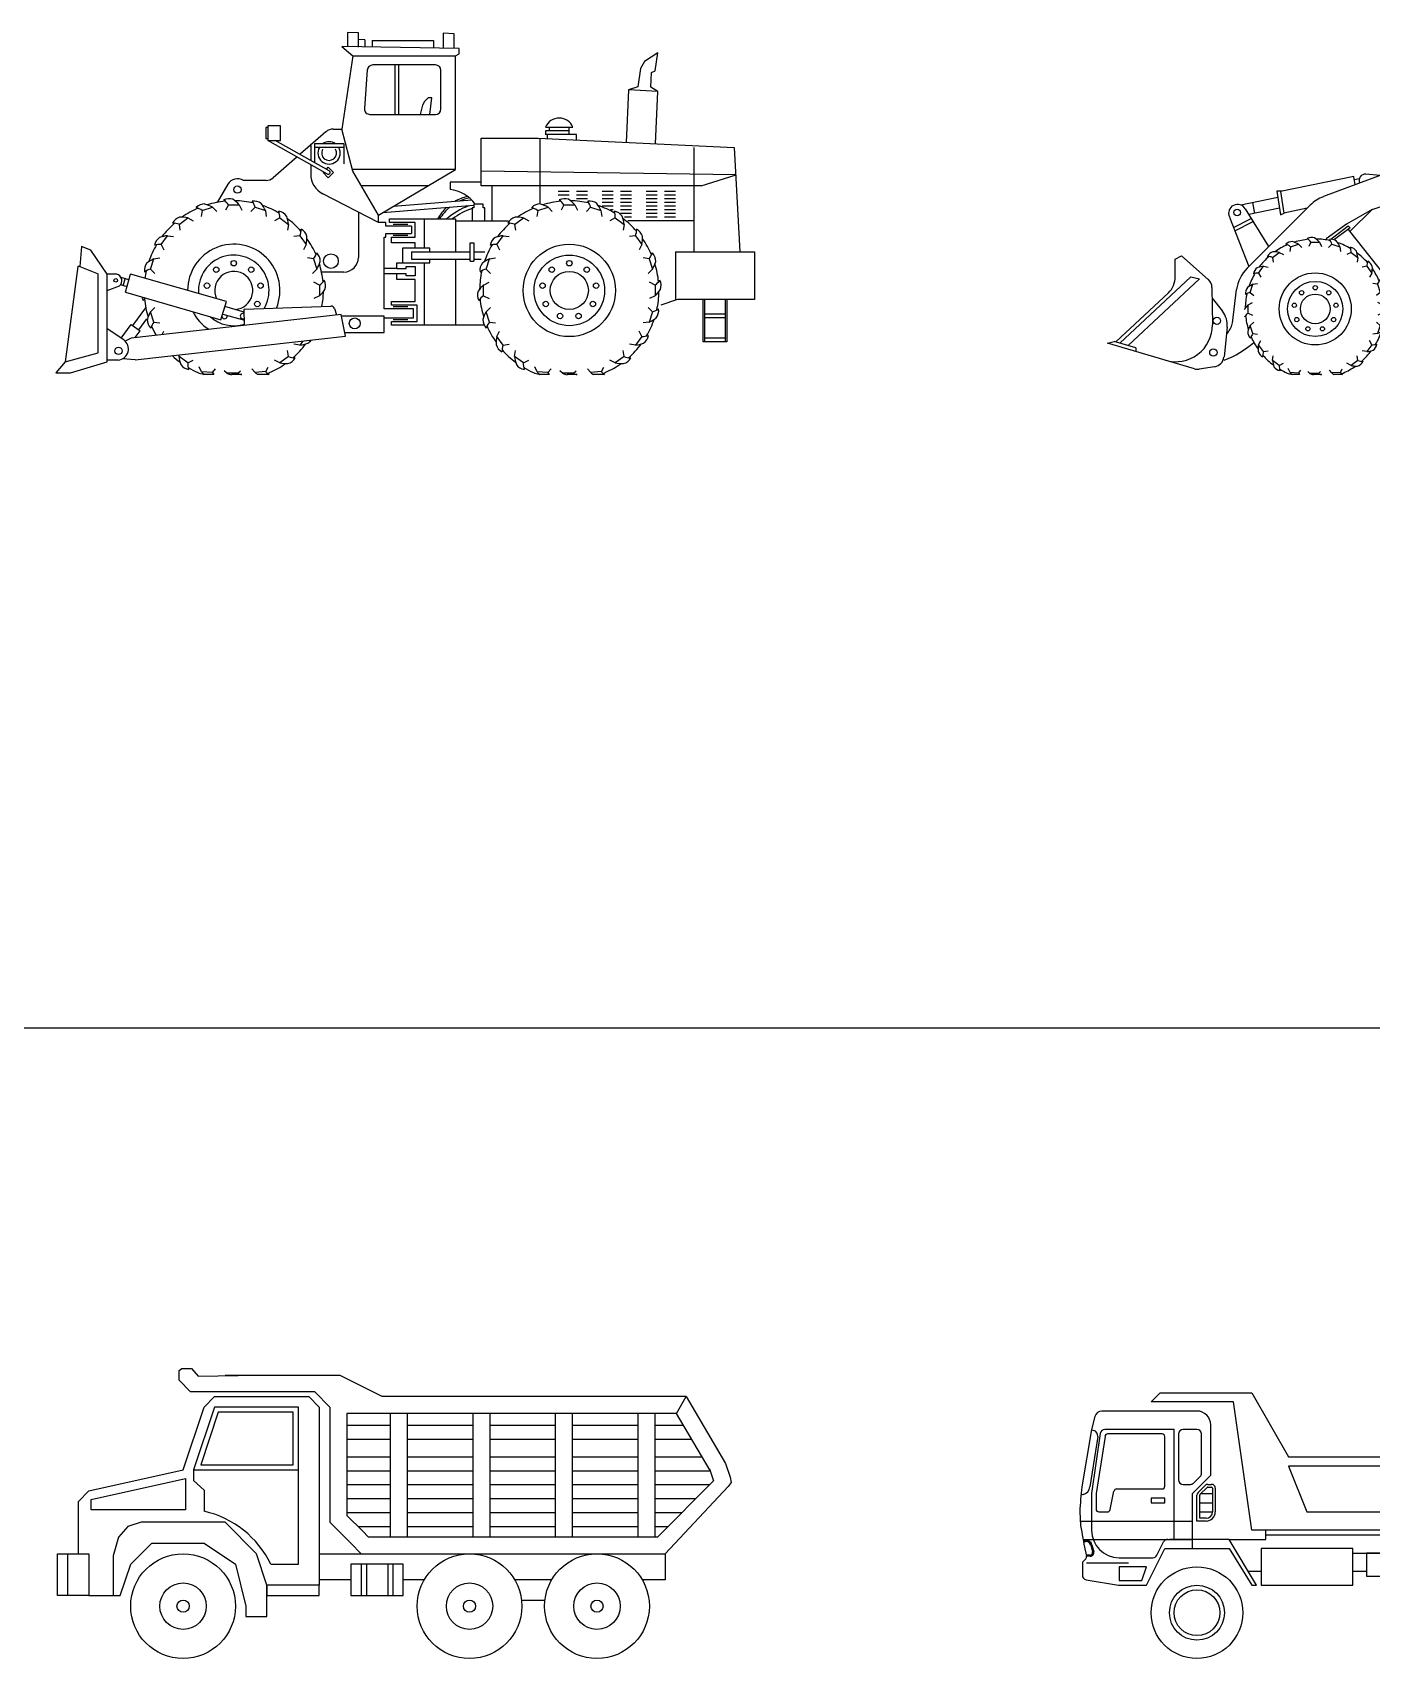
# Model space of a CAD drawing. Extents: x -121210 to 57230, y 84783 to 157800.
# Drawn here: x -93216 to -78611, y 105642 to 123382 of the extents above; entities that cross this region are included whole.
import ezdxf

# ---------------------------------------------------------------- set-up
doc = ezdxf.new("R2010")
doc.units = 0
doc.header["$MEASUREMENT"] = 0
doc.layers.get('0').update_dxf_attribs({"linetype": 'CONTINUOUS'})

# ---------------------------------------------------------------- blocks, each defined once
blk = doc.blocks.new('A$C13EC2E8F')
for p, q in [((3180, 3733), (3180, 3576)), ((3302, 3728), (3180, 3733)), ((3302, 3572), (3302, 3728)), ((4400, 3559), (3120, 3579)), ((3120, 3579), (3240, 3479)), ((3371, 3652), (3302, 3655)), ((3371, 3652), (3371, 3575)), ((3448, 3645), (4117, 3645)), ((3448, 3645), (3448, 3574)), ((4117, 3645), (4117, 3563)), ((4344, 3720), (4223, 3725)), ((4223, 3725), (4223, 3568)), ((4344, 3564), (4344, 3720)), ((4400, 3499), (4400, 3559)), ((3240, 3479), (3120, 2679)), ((3240, 3479), (4360, 3479)), ((4140, 3379), (3456, 3379)), ((3700, 2839), (3700, 3379)), ((3740, 2839), (3740, 3379)), ((4360, 3479), (4400, 3499)), ((4360, 2239), (4360, 3479)), ((6421, 3418), (6378, 3340)), ((6566, 3512), (6421, 3418)), ((6537, 3313), (6566, 3512)), ((3396, 3324), (3365, 2904)), ((4200, 2899), (4200, 3319)), ((6378, 3340), (6348, 3141)), ((6488, 3135), (6496, 3295)), ((6496, 3295), (6537, 3313)), ((4060, 3019), (4020, 2979)), ((4100, 3019), (4060, 3019)), ((4078, 2839), (4100, 3019)), ((6247, 3106), (6220, 2534)), ((6348, 3141), (6247, 3106)), ((6566, 3091), (6247, 3106)), ((6566, 3091), (6488, 3135)), ((6540, 2519), (6566, 3091)), ((3425, 2839), (4140, 2839)), ((4000, 2939), (3975, 2839)), ((4020, 2979), (4000, 2939)), ((2290, 2696), (2290, 2576)), ((2310, 2696), (2290, 2696)), ((2310, 2716), (2310, 2556)), ((2450, 2716), (2310, 2716)), ((2450, 2556), (2450, 2716)), ((3025, 2679), (3120, 2679)), ((3240, 2219), (3120, 2679)), ((5340, 2699), (5640, 2699)), ((5380, 2699), (5380, 2659)), ((5600, 2619), (5600, 2699)), ((2290, 2576), (2310, 2576)), ((2963, 2189), (2310, 2556)), ((2310, 2556), (2450, 2556)), ((2982, 2224), (2391, 2556)), ((2946, 2650), (2664, 2404)), ((2780, 2499), (2780, 2339)), ((2820, 2519), (2820, 2316)), ((3140, 2519), (2820, 2519)), ((3140, 2519), (3140, 2299)), ((4640, 2059), (4640, 2579)), ((4640, 2579), (5260, 2579)), ((5260, 2579), (7400, 2479)), ((5280, 2578), (5280, 1867)), ((5340, 2659), (5340, 2619)), ((5600, 2659), (5340, 2659)), ((5680, 2619), (5340, 2619)), ((5360, 2619), (5360, 2574)), ((5680, 2559), (5680, 2619)), ((2632, 2376), (2371, 2149)), ((3140, 2479), (2820, 2479)), ((6960, 2479), (6960, 1339)), ((7400, 2479), (7460, 1339)), ((2780, 2293), (2780, 2187)), ((2914, 2206), (2921, 2213)), ((2970, 2149), (2914, 2206)), ((2950, 2242), (2970, 2262)), ((2970, 2262), (3027, 2206)), ((3027, 2206), (2970, 2149)), ((4360, 2239), (3240, 2239)), ((3520, 1739), (3240, 2219)), ((3520, 1739), (4360, 2239)), ((7420, 2179), (4640, 2219)), ((7040, 2059), (7420, 2179)), ((1875, 2078), (1760, 1879)), ((2292, 2119), (2046, 2119)), ((2080, 2119), (2060, 2119)), ((3520, 1659), (2910, 1974)), ((4058, 2059), (3337, 2059)), ((4300, 2099), (4300, 2019)), ((4640, 2099), (4300, 2099)), ((7040, 2059), (4640, 2059)), ((4760, 1679), (4760, 2059)), ((5600, 1999), (5480, 1999)), ((5600, 1959), (5480, 1959)), ((5800, 1999), (5680, 1999)), ((5800, 1959), (5680, 1959)), ((6080, 1999), (5960, 1999)), ((6080, 1959), (5960, 1959)), ((6280, 1999), (6160, 1999)), ((6280, 1959), (6160, 1959)), ((6560, 1999), (6440, 1999)), ((6560, 1959), (6440, 1959)), ((6760, 1999), (6640, 1999)), ((6760, 1959), (6640, 1959)), ((1595, 1790), (1585, 1724)), ((1595, 1790), (1708, 1826)), ((1708, 1826), (1754, 1779)), ((1881, 1854), (1851, 1795)), ((1881, 1854), (1999, 1854)), ((1999, 1854), (2029, 1795)), ((2172, 1826), (2126, 1779)), ((2172, 1826), (2285, 1790)), ((2285, 1790), (2295, 1724)), ((4560, 1847), (3567, 1767)), ((4535, 1905), (3683, 1836)), ((4540, 1819), (4540, 1679)), ((4560, 1819), (4540, 1819)), ((4560, 1859), (4560, 1819)), ((4660, 1859), (4560, 1859)), ((4660, 1819), (4660, 1859)), ((4680, 1819), (4660, 1819)), ((4680, 1679), (4680, 1819)), ((5255, 1790), (5245, 1724)), ((5255, 1790), (5368, 1826)), ((5368, 1826), (5414, 1779)), ((5541, 1854), (5511, 1795)), ((5541, 1854), (5659, 1854)), ((5659, 1854), (5689, 1795)), ((5800, 1919), (5680, 1919)), ((5832, 1826), (5786, 1779)), ((5832, 1826), (5945, 1790)), ((5945, 1790), (5955, 1724)), ((6080, 1919), (5960, 1919)), ((6080, 1879), (5960, 1879)), ((6080, 1839), (5960, 1839)), ((6080, 1799), (6051, 1799)), ((6280, 1919), (6160, 1919)), ((6280, 1879), (6160, 1879)), ((6280, 1839), (6160, 1839)), ((6280, 1799), (6160, 1799)), ((6560, 1919), (6440, 1919)), ((6560, 1879), (6440, 1879)), ((6560, 1839), (6440, 1839)), ((6560, 1799), (6440, 1799)), ((6760, 1919), (6640, 1919)), ((6760, 1879), (6640, 1879)), ((6760, 1839), (6640, 1839)), ((6760, 1799), (6640, 1799)), ((1343, 1640), (1439, 1710)), ((1343, 1640), (1353, 1575)), ((1439, 1710), (1497, 1680)), ((2441, 1710), (2383, 1680)), ((2441, 1710), (2537, 1640)), ((2537, 1640), (2527, 1575)), ((3300, 1773), (3300, 1279)), ((3520, 1659), (3520, 1739)), ((3600, 1659), (3520, 1659)), ((3600, 1619), (3600, 1659)), ((3880, 1619), (3600, 1619)), ((3640, 1699), (4360, 1699)), ((3640, 1659), (3640, 1699)), ((3920, 1659), (3640, 1659)), ((3840, 1639), (3680, 1639)), ((3880, 1619), (3880, 1539)), ((3920, 1499), (3920, 1659)), ((4020, 1379), (4020, 1699)), ((4360, 1699), (4360, 1339)), ((4360, 1679), (4934, 1679)), ((5003, 1640), (5099, 1710)), ((5003, 1640), (5013, 1575)), ((5099, 1710), (5157, 1680)), ((6101, 1710), (6043, 1680)), ((6101, 1710), (6197, 1640)), ((6280, 1759), (6160, 1759)), ((6197, 1640), (6187, 1575)), ((6280, 1719), (6201, 1719)), ((6960, 1679), (6239, 1679)), ((6560, 1759), (6440, 1759)), ((6560, 1719), (6440, 1719)), ((6760, 1759), (6640, 1759)), ((6760, 1719), (6640, 1719)), ((1149, 1421), (1219, 1516)), ((1149, 1421), (1179, 1362)), ((1219, 1516), (1284, 1506)), ((2661, 1516), (2596, 1506)), ((2661, 1516), (2731, 1421)), ((2731, 1421), (2701, 1362)), ((3580, 719), (3580, 1499)), ((3580, 1499), (3600, 1499)), ((3600, 1539), (3880, 1539)), ((3600, 1499), (3600, 1539)), ((3660, 1499), (3920, 1499)), ((3660, 1439), (3660, 1499)), ((3920, 1439), (3660, 1439)), ((3840, 1519), (3680, 1519)), ((3920, 1379), (3920, 1439)), ((4520, 1439), (4560, 1439)), ((4520, 1239), (4520, 1439)), ((4560, 1439), (4560, 1239)), ((4809, 1421), (4879, 1516)), ((4809, 1421), (4839, 1362)), ((4879, 1516), (4944, 1506)), ((6321, 1516), (6256, 1506)), ((6321, 1516), (6391, 1421)), ((6391, 1421), (6361, 1362)), ((280, 1399), (260, 1179)), ((380, 1359), (280, 1399)), ((560, 1095), (380, 1359)), ((1033, 1152), (1069, 1264)), ((1069, 1264), (1135, 1274)), ((2811, 1264), (2745, 1274)), ((2811, 1264), (2847, 1152)), ((3780, 1379), (3780, 1219)), ((4080, 1379), (3780, 1379)), ((3880, 1339), (3880, 1259)), ((3880, 1339), (4520, 1339)), ((3880, 1259), (4520, 1259)), ((4080, 1339), (4080, 1379)), ((4080, 1219), (4080, 1259)), ((4360, 1259), (4360, 539)), ((4560, 1339), (4680, 1339)), ((4560, 1259), (4640, 1259)), ((4693, 1152), (4729, 1264)), ((4729, 1264), (4795, 1274)), ((6471, 1264), (6405, 1274)), ((6471, 1264), (6507, 1152)), ((6760, 1339), (6760, 819)), ((6760, 1339), (7620, 1339)), ((7620, 1339), (7620, 819)), ((240, 1179), (100, 139)), ((260, 1179), (240, 1179)), ((260, 1179), (460, 1099)), ((460, 239), (460, 1099)), ((560, 139), (560, 1095)), ((663, 1095), (560, 1095)), ((760, 899), (813, 1095)), ((1861, 799), (813, 1095)), ((1033, 1152), (1080, 1105)), ((2847, 1152), (2800, 1105)), ((3140, 1119), (2898, 1119)), ((3720, 1159), (3580, 1159)), ((3720, 1099), (3580, 1099)), ((3720, 1159), (3720, 1219)), ((3720, 1219), (4080, 1219)), ((3720, 1159), (3820, 1159)), ((3820, 1099), (3720, 1099)), ((3720, 1039), (3720, 1099)), ((3820, 1179), (3920, 1179)), ((3820, 1159), (3820, 1179)), ((3820, 1079), (3820, 1099)), ((3920, 1079), (3820, 1079)), ((3920, 1179), (3920, 1079)), ((4020, 539), (4020, 1219)), ((4520, 1239), (4560, 1239)), ((4693, 1152), (4740, 1105)), ((6507, 1152), (6460, 1105)), ((560, 919), (694, 970)), ((776, 958), (703, 979)), ((797, 1035), (711, 1060)), ((735, 970), (756, 1047)), ((760, 899), (1800, 599)), ((2875, 978), (2815, 1008)), ((2875, 978), (2875, 860)), ((3920, 1039), (3720, 1039)), ((3920, 799), (3920, 1039)), ((4665, 978), (4725, 1008)), ((4665, 860), (4665, 978)), ((6535, 978), (6475, 1008)), ((6535, 978), (6535, 860)), ((838, 537), (980, 729)), ((1033, 687), (1080, 733)), ((1800, 599), (1861, 799)), ((2054, 683), (1844, 744)), ((2053, 713), (2999, 749)), ((2059, 539), (2053, 713)), ((2875, 860), (2815, 830)), ((3039, 722), (3061, 652)), ((3900, 719), (3580, 719)), ((3660, 759), (3660, 799)), ((3660, 799), (3920, 799)), ((3940, 759), (3660, 759)), ((3840, 739), (3680, 739)), ((3900, 619), (3900, 719)), ((3940, 579), (3940, 759)), ((4665, 860), (4725, 830)), ((4693, 687), (4740, 733)), ((6507, 687), (6460, 733)), ((6535, 860), (6475, 830)), ((6780, 819), (6600, 759)), ((7620, 819), (6780, 819)), ((7060, 359), (7060, 819)), ((7080, 359), (7080, 819)), ((7300, 819), (7300, 359)), ((7320, 819), (7320, 359)), ((711, 398), (822, 549)), ((3112, 658), (820, 399)), ((822, 549), (919, 478)), ((903, 489), (991, 610)), ((1069, 574), (1033, 687)), ((1069, 574), (1135, 564)), ((1820, 659), (2057, 594)), ((3160, 419), (3112, 658)), ((3580, 639), (3120, 639)), ((3580, 459), (3580, 639)), ((3580, 619), (3900, 619)), ((3660, 579), (3940, 579)), ((3660, 539), (3660, 579)), ((4680, 539), (3660, 539)), ((3840, 599), (3680, 599)), ((4729, 574), (4693, 687)), ((4729, 574), (4795, 564)), ((6471, 574), (6405, 564)), ((6507, 687), (6471, 574)), ((7300, 659), (7080, 659)), ((7300, 619), (7080, 619)), ((741, 379), (560, 499)), ((820, 399), (757, 365)), ((865, 404), (919, 478)), ((866, 162), (3160, 419)), ((1159, 437), (1179, 476)), ((2694, 367), (2661, 322)), ((3160, 459), (3580, 459)), ((4809, 418), (4839, 476)), ((4879, 322), (4809, 418)), ((6391, 418), (6321, 322)), ((6391, 418), (6361, 476)), ((7320, 359), (7060, 359)), ((7300, 399), (7080, 399)), ((100, 139), (460, 239)), ((1343, 198), (1346, 216)), ((1439, 128), (1343, 198)), ((2537, 198), (2441, 128)), ((2537, 198), (2527, 263)), ((2661, 322), (2596, 333)), ((4879, 322), (4944, 333)), ((5003, 198), (5013, 263)), ((5099, 128), (5003, 198)), ((6197, 198), (6101, 128)), ((6197, 198), (6187, 263)), ((6321, 322), (6256, 333)), ((100, 139), (0, 19)), ((0, 19), (160, 19)), ((160, 19), (560, 139)), ((680, 159), (560, 159)), ((866, 162), (728, 173)), ((1439, 128), (1497, 159)), ((1589, 32), (1563, 84)), ((1707, 24), (1589, 32)), ((1707, 24), (1741, 62)), ((1866, 16), (1837, 43)), ((1985, 16), (1866, 16)), ((1985, 16), (2014, 43)), ((2173, 24), (2139, 62)), ((2291, 33), (2173, 24)), ((2291, 33), (2317, 80)), ((2441, 128), (2383, 159)), ((5099, 128), (5157, 159)), ((5249, 32), (5223, 84)), ((5367, 24), (5249, 32)), ((5367, 24), (5401, 62)), ((5526, 16), (5497, 43)), ((5645, 16), (5526, 16)), ((5645, 16), (5674, 43)), ((5833, 24), (5799, 62)), ((5951, 33), (5833, 24)), ((5951, 33), (5977, 80)), ((6101, 128), (6043, 159)), ((1722, 0), (1617, 0)), ((2027, 0), (1916, 0)), ((2323, 0), (2200, 0)), ((5382, 0), (5277, 0)), ((5687, 0), (5576, 0)), ((5983, 0), (5860, 0))]:
    blk.add_line(p, q)
for centre, radius in [((1980, 2019), 40), ((5600, 919), 504), ((1940, 1216), 29.6), ((3000, 1239), 80), ((5600, 919), 385), ((5600, 1216), 29.6), ((1749, 1146), 29.6), ((2131, 1146), 29.6), ((5409, 1146), 29.6), ((5600, 919), 208), ((5791, 1146), 29.6), ((653, 1029), 20), ((1648, 971), 29.6), ((2232, 971), 29.6), ((5308, 971), 29.6), ((5892, 971), 29.6), ((2197, 771), 29.6), ((5343, 771), 29.6), ((5857, 771), 29.6), ((3260, 559), 60), ((5499, 640), 29.6), ((5701, 640), 29.6), ((683, 259), 40)]:
    blk.add_circle(centre, radius)
for centre, radius, start, end in [((3456, 3319), 60, 90, 175.7636), ((4140, 3319), 60, 0, 90), ((3425, 2899), 60, 175.7636, 270), ((4140, 2899), 60, 270, 0), ((3025, 2559), 120, 90, 131.0548), ((5490, 2637), 162, 22.4569, 157.5431), ((2980, 2419), 122, 55.285, 124.715), ((2980, 2419), 122, 150.4491, 29.5509), ((2980, 2419), 81.7, 150.4491, 29.5509), ((1982, 2010), 126, 59.3583, 147.4821), ((2292, 2239), 120, 270, 311.0548), ((3020, 2187), 240, 180, 242.7047), ((2972, 2206), 20, 240.4222, 330.4222), ((2972, 2206), 20, 330.4222, 60.4222), ((4260, 1639), 382, 35.1533, 83.991), ((1940, 919), 978, 113.456, 125.2363), ((1623, 1727), 135, 89.3999, 133.5505), ((1460, 1618), 218, 51.9063, 71.2791), ((1527, 1518), 357, 59.6335, 74.1346), ((1940, 919), 978, 95.456, 107.2363), ((1888, 1785), 135, 71.3999, 115.5505), ((1700, 1732), 218, 33.9063, 53.2791), ((1732, 1617), 357, 41.6335, 56.1346), ((1940, 919), 978, 77.456, 89.2363), ((2159, 1759), 135, 53.3999, 97.5505), ((1963, 1767), 218, 15.9063, 35.2791), ((1958, 1647), 357, 23.6335, 38.1346), ((1940, 919), 978, 59.456, 71.2363), ((2407, 1650), 135, 35.3999, 79.5505), ((2224, 1718), 218, 357.9063, 17.2791), ((4610, 1443), 516, 132.6574, 150.2564), ((4610, 1443), 496, 129.6022, 148.9279), ((4769, 1123), 767, 110.3572, 131.302), ((4769, 1123), 727, 108.3171, 127.5742), ((4610, 1443), 516, 103.5685, 119.9611), ((4610, 1443), 496, 101.7647, 114.5405), ((5600, 919), 978, 113.456, 125.2363), ((5283, 1727), 135, 89.3999, 133.5505), ((5120, 1618), 218, 51.9063, 71.2791), ((5187, 1518), 357, 59.6335, 74.1346), ((5600, 919), 978, 95.456, 107.2363), ((5548, 1785), 135, 71.3999, 115.5505), ((5360, 1732), 218, 33.9063, 53.2791), ((5392, 1617), 357, 41.6335, 56.1346), ((5600, 919), 978, 77.456, 89.2363), ((5819, 1759), 135, 53.3999, 97.5505), ((5623, 1767), 218, 15.9063, 35.2791), ((5618, 1647), 357, 23.6335, 38.1346), ((5600, 919), 978, 59.456, 71.2363), ((5884, 1718), 218, 357.9063, 17.2791), ((6067, 1650), 135, 35.3999, 79.5505), ((1940, 919), 978, 131.456, 143.2363), ((1389, 1589), 135, 107.3999, 151.5505), ((1268, 1436), 218, 69.9063, 89.2791), ((1362, 1361), 357, 77.6335, 92.1346), ((2182, 1605), 357, 5.6335, 20.1346), ((1940, 919), 978, 41.456, 53.2363), ((5600, 919), 978, 131.456, 143.2363), ((5049, 1589), 135, 107.3999, 151.5505), ((4928, 1436), 218, 69.9063, 89.2791), ((5022, 1361), 357, 77.6335, 92.1346), ((5842, 1605), 357, 5.6335, 20.1346), ((5600, 919), 978, 41.456, 53.2363), ((1209, 1386), 135, 125.3999, 169.5505), ((1141, 1203), 218, 87.9063, 107.2791), ((1254, 1161), 357, 95.6335, 110.1346), ((1940, 919), 504, 337.5459, 179.9998), ((2457, 1591), 218, 339.9063, 359.2791), ((2610, 1470), 135, 17.3999, 61.5505), ((2382, 1497), 357, 347.6335, 2.1346), ((1940, 919), 978, 23.456, 35.2363), ((4869, 1386), 135, 125.3999, 169.5505), ((4801, 1203), 218, 87.9063, 107.2791), ((4914, 1161), 357, 95.6335, 110.1346), ((6117, 1591), 218, 339.9063, 359.2791), ((6270, 1470), 135, 17.3999, 61.5505), ((6042, 1497), 357, 347.6335, 2.1346), ((5600, 919), 978, 23.456, 35.2363), ((1212, 937), 357, 113.6335, 128.1346), ((1940, 919), 978, 149.456, 161.2363), ((1940, 919), 385, 329.1406, 185.0589), ((2639, 1399), 218, 321.9063, 341.2791), ((2748, 1236), 135, 359.3999, 43.5505), ((3140, 1279), 160, 270, 0), ((4872, 937), 357, 113.6335, 128.1346), ((5600, 919), 978, 149.456, 161.2363), ((6299, 1399), 218, 321.9063, 341.2791), ((6408, 1236), 135, 359.3999, 43.5505), ((648, 1025), 71.8, 309.4649, 78.4061), ((1100, 1138), 135, 143.3999, 187.5505), ((1092, 942), 218, 105.9063, 125.2791), ((1940, 919), 978, 167.456, 172.2619), ((1940, 919), 208, 273.8793, 205.6001), ((2539, 1332), 357, 329.6335, 344.1346), ((1940, 919), 978, 5.456, 17.2363), ((5600, 919), 978, 167.456, 179.2363), ((4760, 1138), 135, 143.3999, 187.5505), ((4752, 942), 218, 105.9063, 125.2791), ((6199, 1332), 357, 329.6335, 344.1346), ((5600, 919), 978, 5.456, 17.2363), ((2753, 1159), 218, 303.9063, 323.2791), ((2638, 1127), 357, 311.6335, 326.1346), ((1940, 919), 978, 349.7925, 359.2363), ((2806, 971), 135, 341.3999, 25.5505), ((4734, 867), 135, 161.3999, 205.5505), ((4902, 712), 357, 131.6335, 146.1346), ((6413, 1159), 218, 303.9063, 323.2791), ((6298, 1127), 357, 311.6335, 326.1346), ((5600, 919), 978, 347.456, 359.2363), ((6466, 971), 135, 341.3999, 25.5505), ((1074, 867), 135, 188.7037, 205.5505), ((1127, 679), 218, 133.6346, 143.2791), ((1940, 919), 978, 185.456, 197.2363), ((3001, 709), 40, 17.5897, 92.203), ((4787, 679), 218, 123.9063, 143.2791), ((5600, 919), 978, 185.456, 197.2363), ((6448, 896), 218, 285.9063, 305.2791), ((6440, 701), 135, 323.3999, 7.5505), ((1341, 506), 357, 149.6335, 164.1346), ((1132, 602), 135, 179.3999, 223.5505), ((1241, 439), 218, 141.9063, 161.2791), ((1940, 919), 504, 207.3044, 237.308), ((1940, 919), 385, 227.8603, 287.8855), ((1839, 640), 29.6, 196.2513, 10.5742), ((2041, 640), 29.6, 63.9754, 299.9738), ((5001, 506), 357, 149.6335, 164.1346), ((4792, 602), 135, 179.3999, 223.5505), ((4901, 439), 218, 141.9063, 161.2791), ((5600, 919), 978, 329.456, 341.2363), ((6328, 901), 357, 293.6335, 308.1346), ((670, 280), 121, 274.5289, 54.5422), ((1940, 919), 978, 203.456, 209.9993), ((2671, 452), 135, 305.3999, 326.3135), ((5600, 919), 978, 203.456, 215.2363), ((5158, 341), 357, 167.6335, 182.1346), ((6399, 635), 218, 267.9063, 287.2791), ((6331, 452), 135, 305.3999, 349.5505), ((1940, 919), 978, 226.6685, 233.2363), ((1698, 233), 357, 185.6335, 200.1346), ((2491, 249), 135, 287.3999, 331.5505), ((2612, 402), 218, 249.9063, 269.2791), ((1940, 919), 978, 311.456, 323.2363), ((2626, 677), 357, 275.6335, 290.1346), ((4930, 368), 135, 197.3999, 241.5505), ((5083, 247), 218, 159.9063, 179.2791), ((5600, 919), 978, 221.456, 233.2363), ((5358, 233), 357, 185.6335, 200.1346), ((6151, 249), 135, 287.3999, 331.5505), ((6272, 402), 218, 249.9063, 269.2791), ((5600, 919), 978, 311.456, 323.2363), ((6286, 677), 357, 275.6335, 290.1346), ((1473, 188), 135, 215.3999, 259.5505), ((1656, 120), 218, 177.9063, 197.2791), ((1940, 919), 978, 239.456, 246.4166), ((1620, 185), 178, 246.4166, 266.5485), ((1872, 249), 357, 217.4595, 224.3208), ((1896, 132), 218, 209.7323, 217.1974), ((1954, 207), 211, 245.5046, 259.7361), ((2044, 111), 112, 238.1006, 261.0693), ((2422, 280), 357, 225.8754, 231.6702), ((2463, 167), 218, 218.1481, 230.095), ((2260, 185), 178, 285.5005, 293.5834), ((1940, 919), 978, 293.5834, 305.2363), ((2518, 477), 357, 257.6335, 272.1346), ((5133, 188), 135, 215.3999, 259.5505), ((5316, 120), 218, 177.9063, 197.2791), ((5600, 919), 978, 239.456, 246.4166), ((5280, 185), 178, 246.4166, 266.5485), ((5532, 249), 357, 217.4595, 224.3208), ((5556, 132), 218, 209.7323, 217.1974), ((5614, 207), 211, 245.5046, 259.7361), ((5704, 111), 112, 238.1006, 261.0693), ((6082, 280), 357, 225.8754, 231.6702), ((6123, 167), 218, 218.1481, 230.095), ((5920, 185), 178, 285.5005, 293.5834), ((5600, 919), 978, 293.5834, 305.2363), ((6178, 477), 357, 257.6335, 272.1346)]:
    blk.add_arc(centre, radius, start, end)
blk = doc.blocks.new('A$C0AE70014')
for p, q in [((3405, 3303), (3487, 3188)), ((4505, 3303), (3405, 3303)), ((4505, 1823), (4505, 3303)), ((3506, 3171), (3365, 2323)), ((3591, 3163), (3485, 2547)), ((4505, 3163), (3535, 3163)), ((3616, 3073), (3540, 2633)), ((4045, 3123), (3675, 3123)), ((4105, 2623), (4105, 3063)), ((4145, 1923), (4145, 3163)), ((4245, 3043), (4245, 2363)), ((4445, 3103), (4305, 3103)), ((6050, 2920), (6265, 3183)), ((6248, 2941), (6265, 3183)), ((6159, 2831), (6248, 2941)), ((5997, 2775), (5984, 2330)), ((6137, 2771), (6124, 2326)), ((3152, 2503), (3152, 2303)), ((3192, 2503), (3152, 2503)), ((3192, 2303), (3192, 2503)), ((3485, 1923), (3485, 2547)), ((4045, 2523), (3585, 2523)), ((4045, 2563), (3599, 2563)), ((5305, 2563), (5265, 2523)), ((5265, 2523), (5705, 2523)), ((5645, 2563), (5305, 2563)), ((5325, 2523), (5325, 2343)), ((5705, 2523), (5645, 2563)), ((5645, 2343), (5645, 2523)), ((3052, 2483), (3052, 2323)), ((3152, 2483), (3052, 2483)), ((3052, 2323), (3152, 2323)), ((3065, 2323), (3254, 2000)), ((3111, 2323), (3289, 2021)), ((3365, 2323), (3229, 2298)), ((3365, 2343), (3585, 1083)), ((3525, 2463), (3525, 2363)), ((4105, 2363), (4105, 2463)), ((4565, 2343), (4565, 1543)), ((5585, 2343), (4565, 2343)), ((6825, 2303), (5585, 2343)), ((5865, 2334), (5865, 1803)), ((2685, 2163), (1886, 1999)), ((3120, 2229), (2354, 1942)), ((2702, 2072), (2685, 2163)), ((2744, 2135), (2692, 2124)), ((2973, 2174), (2818, 2188)), ((3174, 1922), (3132, 2160)), ((3152, 2303), (3192, 2303)), ((3165, 2143), (3170, 2143)), ((3165, 2103), (3165, 2143)), ((3185, 2243), (3185, 2198)), ((3345, 2243), (3185, 2243)), ((3205, 2163), (3345, 2163)), ((3217, 2143), (3365, 2143)), ((3345, 2163), (3345, 2243)), ((3365, 2143), (3365, 2103)), ((3585, 2303), (4045, 2303)), ((4305, 2303), (4445, 2303)), ((6205, 2283), (6165, 2283)), ((6205, 2243), (6165, 2243)), ((6205, 2203), (6165, 2203)), ((6205, 2163), (6165, 2163)), ((6285, 2283), (6245, 2283)), ((6285, 2243), (6245, 2243)), ((6285, 2203), (6245, 2203)), ((6285, 2163), (6245, 2163)), ((6365, 2283), (6325, 2283)), ((6365, 2243), (6325, 2243)), ((6365, 2203), (6325, 2203)), ((6365, 2163), (6325, 2163)), ((6445, 2283), (6405, 2283)), ((6445, 2243), (6405, 2243)), ((6445, 2203), (6405, 2203)), ((6445, 2163), (6405, 2163)), ((6525, 2283), (6485, 2283)), ((6525, 2243), (6485, 2243)), ((6525, 2203), (6485, 2203)), ((6525, 2163), (6485, 2163)), ((6605, 2283), (6565, 2283)), ((6605, 2243), (6565, 2243)), ((6605, 2203), (6565, 2203)), ((6605, 2163), (6565, 2163)), ((6865, 2263), (6825, 2303)), ((6825, 2183), (6865, 2183)), ((6905, 1103), (6825, 2183)), ((6865, 2183), (6865, 2263)), ((1845, 2003), (1888, 1743)), ((1905, 2003), (1845, 2003)), ((1886, 1999), (1922, 1762)), ((3005, 1843), (3168, 1958)), ((3194, 2103), (3165, 2103)), ((3207, 2011), (3233, 2037)), ((3270, 1947), (3207, 2011)), ((3365, 2103), (3240, 2103)), ((3262, 2066), (3270, 2074)), ((3270, 2074), (3334, 2011)), ((3334, 2011), (3270, 1947)), ((4565, 2003), (5703, 2003)), ((6205, 2123), (6165, 2123)), ((6205, 2083), (6165, 2083)), ((6205, 2043), (6165, 2043)), ((6285, 2123), (6245, 2123)), ((6285, 2083), (6245, 2083)), ((6285, 2043), (6245, 2043)), ((6365, 2123), (6325, 2123)), ((6365, 2083), (6325, 2083)), ((6365, 2043), (6325, 2043)), ((6445, 2123), (6405, 2123)), ((6445, 2083), (6405, 2083)), ((6445, 2043), (6405, 2043)), ((6445, 2003), (6405, 2003)), ((6525, 2123), (6485, 2123)), ((6525, 2083), (6485, 2083)), ((6525, 2043), (6485, 2043)), ((6525, 2003), (6485, 2003)), ((6605, 2123), (6565, 2123)), ((6605, 2083), (6565, 2083)), ((6605, 2043), (6565, 2043)), ((6605, 2003), (6565, 2003)), ((6645, 1803), (6841, 1956)), ((1856, 1933), (1454, 1851)), ((1760, 1399), (1503, 1809)), ((2211, 1850), (1522, 1161)), ((1876, 1816), (1542, 1747)), ((1582, 1877), (1602, 1759)), ((2178, 1815), (1922, 1762)), ((2885, 1803), (2605, 1643)), ((2645, 1567), (2885, 1803)), ((2885, 1803), (3005, 1843)), ((4505, 1823), (3292, 1823)), ((4145, 1923), (3485, 1923)), ((4305, 1763), (4305, 1823)), ((4565, 1803), (6645, 1803)), ((5845, 1794), (5845, 1343)), ((6205, 1883), (6165, 1883)), ((6205, 1843), (6165, 1843)), ((6285, 1883), (6245, 1883)), ((6285, 1843), (6245, 1843)), ((6365, 1883), (6325, 1883)), ((6365, 1843), (6325, 1843)), ((6445, 1883), (6405, 1883)), ((6445, 1843), (6405, 1843)), ((6525, 1883), (6485, 1883)), ((6525, 1843), (6485, 1843)), ((6605, 1883), (6565, 1883)), ((6605, 1843), (6565, 1843)), ((1329, 1720), (1541, 1180)), ((1373, 1607), (1568, 1705)), ((1388, 1570), (1589, 1671)), ((1888, 1743), (1925, 1763)), ((2605, 1643), (2385, 1483)), ((2437, 1480), (2625, 1623)), ((2645, 1603), (2475, 1473)), ((2625, 1623), (2645, 1603)), ((3605, 1523), (4305, 1763)), ((6205, 1743), (6165, 1743)), ((6205, 1703), (6165, 1703)), ((6205, 1663), (6165, 1663)), ((6205, 1623), (6165, 1623)), ((6285, 1743), (6245, 1743)), ((6285, 1703), (6245, 1703)), ((6285, 1663), (6245, 1663)), ((6285, 1623), (6245, 1623)), ((6365, 1743), (6325, 1743)), ((6365, 1703), (6325, 1703)), ((6365, 1663), (6325, 1663)), ((6365, 1623), (6325, 1623)), ((6445, 1743), (6405, 1743)), ((6445, 1703), (6405, 1703)), ((6445, 1663), (6405, 1663)), ((6445, 1623), (6405, 1623)), ((6525, 1743), (6485, 1743)), ((6525, 1703), (6485, 1703)), ((6525, 1663), (6485, 1663)), ((6525, 1623), (6485, 1623)), ((6605, 1743), (6565, 1743)), ((6605, 1703), (6565, 1703)), ((6605, 1663), (6565, 1663)), ((6605, 1623), (6565, 1623)), ((1995, 1396), (2083, 1425)), ((2083, 1425), (2119, 1388)), ((2218, 1446), (2195, 1400)), ((2218, 1446), (2311, 1446)), ((2311, 1446), (2334, 1400)), ((2446, 1425), (2410, 1388)), ((2446, 1425), (2534, 1396)), ((2625, 1583), (3418, 580)), ((3605, 523), (3605, 1523)), ((3665, 1423), (3605, 1423)), ((3625, 1503), (3625, 1463)), ((3725, 1503), (3625, 1503)), ((3625, 1463), (3885, 1463)), ((3665, 1463), (3665, 1423)), ((3725, 1523), (3725, 1503)), ((3825, 1523), (3725, 1523)), ((3825, 1503), (3825, 1523)), ((3885, 1503), (3825, 1503)), ((3825, 1463), (3825, 1323)), ((3885, 1503), (3885, 503)), ((4265, 1503), (3885, 1503)), ((4265, 1543), (4265, 1503)), ((4565, 1543), (4265, 1543)), ((4785, 1503), (4945, 1503)), ((4785, 1243), (4785, 1503)), ((4945, 1503), (4945, 1378)), ((5095, 1396), (5183, 1425)), ((5183, 1425), (5219, 1388)), ((5318, 1446), (5295, 1400)), ((5318, 1446), (5411, 1446)), ((5411, 1446), (5434, 1400)), ((5546, 1425), (5510, 1388)), ((5546, 1425), (5634, 1396)), ((6205, 1583), (6165, 1583)), ((6205, 1543), (6165, 1543)), ((6285, 1583), (6245, 1583)), ((6285, 1543), (6245, 1543)), ((6365, 1583), (6325, 1583)), ((6365, 1543), (6325, 1543)), ((6445, 1583), (6405, 1583)), ((6445, 1543), (6405, 1543)), ((6525, 1583), (6485, 1583)), ((6525, 1543), (6485, 1543)), ((6605, 1583), (6565, 1583)), ((6605, 1543), (6565, 1543)), ((737, 1260), (805, 1295)), ((739, 1071), (737, 1260)), ((805, 1295), (1098, 1040)), ((1799, 1280), (1873, 1334)), ((1799, 1280), (1807, 1229)), ((1873, 1334), (1919, 1310)), ((1995, 1396), (1988, 1345)), ((2534, 1396), (2542, 1345)), ((2656, 1334), (2610, 1310)), ((2656, 1334), (2730, 1280)), ((2730, 1280), (2722, 1229)), ((3605, 1343), (3825, 1343)), ((3645, 1323), (3645, 1283)), ((3885, 1323), (3645, 1323)), ((3645, 1283), (3885, 1283)), ((4801, 1243), (4785, 1243)), ((4899, 1280), (4973, 1334)), ((4899, 1280), (4907, 1229)), ((4973, 1334), (5019, 1310)), ((5095, 1396), (5088, 1345)), ((5634, 1396), (5642, 1345)), ((5756, 1334), (5710, 1310)), ((5756, 1334), (5830, 1280)), ((5830, 1280), (5822, 1229)), ((135, 344), (907, 1066)), ((907, 1066), (1002, 1045)), ((1647, 1108), (1702, 1183)), ((1647, 1108), (1671, 1062)), ((1702, 1183), (1753, 1174)), ((2827, 1183), (2776, 1174)), ((2827, 1183), (2882, 1108)), ((2882, 1108), (2858, 1062)), ((3765, 1083), (3765, 1043)), ((3885, 1083), (3765, 1083)), ((3845, 1083), (3845, 1043)), ((4345, 503), (4585, 1103)), ((4585, 1103), (4675, 1103)), ((4747, 1108), (4802, 1183)), ((4747, 1108), (4771, 1062)), ((4802, 1183), (4853, 1174)), ((5927, 1183), (5876, 1174)), ((5927, 1183), (5982, 1108)), ((5982, 1108), (5958, 1062)), ((6043, 1103), (6765, 1103)), ((6365, 1103), (6365, 712)), ((6965, 1103), (6905, 1103)), ((6965, 923), (6965, 1103)), ((90, 357), (663, 893)), ((224, 318), (1002, 1045)), ((1139, 951), (1143, 545)), ((1362, 560), (1408, 928)), ((1557, 898), (1585, 986)), ((1557, 898), (1594, 862)), ((1585, 986), (1637, 994)), ((2944, 986), (2893, 994)), ((2972, 898), (2935, 862)), ((2944, 986), (2972, 898)), ((3845, 1043), (3605, 1043)), ((3605, 963), (3845, 963)), ((3765, 963), (3765, 923)), ((3765, 923), (3885, 923)), ((3845, 963), (3845, 923)), ((4657, 898), (4685, 986)), ((4657, 898), (4694, 862)), ((4685, 986), (4737, 994)), ((6044, 986), (5993, 994)), ((6072, 898), (6035, 862)), ((6044, 986), (6072, 898)), ((6945, 843), (6965, 923)), ((1140, 833), (1253, 691)), ((1535, 763), (1582, 786)), ((1535, 671), (1535, 763)), ((2994, 763), (2947, 786)), ((2994, 763), (2994, 671)), ((3276, 462), (3044, 740)), ((4345, 503), (4605, 723)), ((4635, 763), (4682, 786)), ((4635, 671), (4635, 763)), ((6094, 763), (6047, 786)), ((6094, 763), (6094, 671)), ((6121, 666), (6845, 803)), ((6845, 803), (6905, 823)), ((6905, 823), (6945, 843)), ((1535, 671), (1582, 648)), ((1557, 536), (1594, 572)), ((1585, 448), (1557, 536)), ((2972, 536), (2935, 572)), ((2972, 536), (2944, 448)), ((2994, 671), (2947, 648)), ((3015, 577), (3285, 408)), ((3225, 523), (3365, 643)), ((3685, 623), (3605, 623)), ((3605, 543), (3885, 543)), ((3645, 703), (3645, 663)), ((3885, 703), (3645, 703)), ((3645, 663), (3845, 663)), ((3685, 663), (3685, 623)), ((3845, 543), (3845, 663)), ((4635, 671), (4682, 648)), ((4657, 536), (4694, 572)), ((4685, 448), (4657, 536)), ((6072, 536), (6035, 572)), ((6072, 536), (6044, 448)), ((6094, 671), (6047, 648)), ((0, 342), (72, 363)), ((308, 294), (72, 363)), ((1304, 517), (1270, 193)), ((1585, 448), (1637, 440)), ((1647, 326), (1671, 372)), ((2882, 326), (2858, 372)), ((2944, 448), (2893, 440)), ((3410, 407), (3605, 523)), ((3645, 523), (3645, 503)), ((3885, 523), (3645, 523)), ((3645, 503), (3705, 503)), ((3705, 503), (3705, 463)), ((3705, 463), (3805, 463)), ((3805, 483), (4185, 483)), ((3805, 463), (3805, 483)), ((3885, 503), (4345, 503)), ((4185, 483), (4185, 503)), ((4685, 448), (4737, 440)), ((4747, 326), (4771, 372)), ((5982, 326), (5958, 372)), ((6044, 448), (5993, 440)), ((947, 64), (0, 342)), ((308, 294), (310, 251)), ((1702, 251), (1647, 326)), ((1702, 251), (1753, 259)), ((1799, 154), (1807, 205)), ((2730, 154), (2722, 205)), ((2827, 251), (2776, 259)), ((2882, 326), (2827, 251)), ((4802, 251), (4747, 326)), ((4802, 251), (4853, 259)), ((4899, 154), (4907, 205)), ((5830, 154), (5822, 205)), ((5927, 251), (5876, 259)), ((5982, 326), (5927, 251)), ((1168, 86), (999, 61)), ((1873, 100), (1799, 154)), ((1873, 100), (1919, 124)), ((1990, 25), (1971, 66)), ((2083, 18), (1990, 25)), ((2095, 0), (2012, 0)), ((2083, 18), (2109, 49)), ((2207, 12), (2184, 33)), ((2299, 12), (2207, 12)), ((2332, 0), (2246, 0)), ((2299, 12), (2323, 33)), ((2446, 19), (2420, 49)), ((2539, 25), (2446, 19)), ((2563, 0), (2468, 0)), ((2539, 25), (2558, 62)), ((2656, 100), (2610, 124)), ((2730, 154), (2656, 100)), ((4973, 100), (4899, 154)), ((4973, 100), (5019, 124)), ((5090, 25), (5071, 66)), ((5183, 18), (5090, 25)), ((5195, 0), (5112, 0)), ((5183, 18), (5209, 49)), ((5307, 12), (5284, 33)), ((5399, 12), (5307, 12)), ((5432, 0), (5346, 0)), ((5399, 12), (5423, 33)), ((5546, 19), (5520, 49)), ((5639, 25), (5546, 19)), ((5663, 0), (5568, 0)), ((5639, 25), (5658, 62)), ((5756, 100), (5710, 124)), ((5830, 154), (5756, 100))]:
    blk.add_line(p, q)
for centre, radius in [((1413, 1770), 36.6), ((2265, 717), 393), ((5365, 717), 393), ((2265, 717), 301), ((2116, 894), 23.1), ((2265, 948), 23.1), ((2413, 894), 23.1), ((5365, 717), 301), ((5216, 894), 23.1), ((5365, 948), 23.1), ((5513, 894), 23.1), ((2037, 757), 23.1), ((2265, 717), 162), ((2492, 757), 23.1), ((5137, 757), 23.1), ((5365, 717), 162), ((5592, 757), 23.1), ((1193, 588), 40), ((2064, 601), 23.1), ((2465, 601), 23.1), ((5164, 601), 23.1), ((5565, 601), 23.1), ((2185, 500), 23.1), ((2344, 500), 23.1), ((5285, 500), 23.1), ((5444, 500), 23.1), ((1154, 241), 40)]:
    blk.add_circle(centre, radius)
for centre, radius, start, end in [((3535, 3223), 60, 215.5377, 270), ((3675, 3063), 60, 90, 170.2176), ((4045, 3063), 60, 0, 90), ((4305, 3043), 60, 90, 180), ((4445, 3043), 60, 0, 90), ((6237, 2768), 240, 140.9061, 178.3634), ((6237, 2768), 100, 140.9061, 178.3634), ((3585, 2463), 60, 90, 180), ((3599, 2623), 60, 170.2176, 270), ((4045, 2623), 60, 270, 0), ((4045, 2463), 60, 0, 90), ((3585, 2363), 60, 180, 270), ((4045, 2363), 60, 270, 0), ((4305, 2363), 60, 180, 270), ((4445, 2363), 60, 270, 0), ((2812, 2118), 69.6, 84.6796, 204.4108), ((3250, 2180), 120, 167.5202, 190.008), ((3250, 2180), 120, 100.3048, 143.9606), ((3272, 2011), 20, 210.4655, 300.4655), ((3272, 2011), 20, 300.4655, 30.4655), ((5658, -12803), 14806, 85.416, 90.2112), ((1418, 1760), 98, 30.5856, 203.8803), ((2494, 1567), 400, 110.556, 135), ((3292, 1943), 120, 190.008, 270), ((2017, 1347), 105, 89.3999, 133.5505), ((1890, 1262), 170, 51.9063, 71.2791), ((1942, 1184), 278, 59.6335, 74.1346), ((2265, 717), 763, 95.456, 107.2363), ((2224, 1392), 105, 71.3999, 115.5505), ((2077, 1351), 170, 33.9063, 53.2791), ((2103, 1261), 278, 41.6335, 56.1346), ((2265, 717), 763, 77.456, 89.2363), ((2435, 1372), 105, 53.3999, 97.5505), ((2282, 1378), 170, 15.9063, 35.2791), ((2279, 1284), 278, 23.6335, 38.1346), ((2265, 717), 763, 59.456, 71.2363), ((5117, 1347), 105, 89.3999, 133.5505), ((4990, 1262), 170, 51.9063, 71.2791), ((5042, 1184), 278, 59.6335, 74.1346), ((5365, 717), 763, 95.456, 107.2363), ((5324, 1392), 105, 71.3999, 115.5505), ((5177, 1351), 170, 33.9063, 53.2791), ((5203, 1261), 278, 41.6335, 56.1346), ((5365, 717), 763, 77.456, 89.2363), ((5535, 1372), 105, 53.3999, 97.5505), ((5382, 1378), 170, 15.9063, 35.2791), ((5379, 1284), 278, 23.6335, 38.1346), ((5365, 717), 763, 59.456, 71.2363), ((2265, 717), 763, 131.456, 143.2363), ((1835, 1240), 105, 107.3999, 151.5505), ((1740, 1120), 170, 69.9063, 89.2791), ((1814, 1062), 278, 77.6335, 92.1346), ((2265, 717), 763, 113.456, 125.2363), ((2629, 1287), 105, 35.3999, 79.5505), ((2486, 1340), 170, 357.9063, 17.2791), ((2453, 1252), 278, 5.6335, 20.1346), ((2265, 717), 763, 41.456, 53.2363), ((5365, 717), 763, 131.456, 143.2363), ((4935, 1240), 105, 107.3999, 151.5505), ((4840, 1120), 170, 69.9063, 89.2791), ((4914, 1062), 278, 77.6335, 92.1346), ((5365, 717), 763, 113.456, 125.2363), ((5586, 1340), 170, 357.9063, 17.2791), ((5729, 1287), 105, 35.3999, 79.5505), ((5553, 1252), 278, 5.6335, 20.1346), ((5365, 717), 763, 41.456, 53.2363), ((499, 1068), 240, 313.0672, 0.5568), ((1805, 878), 400, 135, 172.8238), ((2265, 717), 763, 149.456, 161.2363), ((1694, 1081), 105, 125.3999, 169.5505), ((1641, 938), 170, 87.9063, 107.2791), ((1729, 906), 278, 95.6335, 110.1346), ((2668, 1241), 170, 339.9063, 359.2791), ((2787, 1147), 105, 17.3999, 61.5505), ((2610, 1168), 278, 347.6335, 2.1346), ((2265, 717), 763, 23.456, 35.2363), ((5365, 717), 763, 149.456, 161.2363), ((4794, 1081), 105, 125.3999, 169.5505), ((4741, 938), 170, 87.9063, 107.2791), ((4829, 906), 278, 95.6335, 110.1346), ((5768, 1241), 170, 339.9063, 359.2791), ((5887, 1147), 105, 17.3999, 61.5505), ((5710, 1168), 278, 347.6335, 2.1346), ((5365, 717), 763, 23.456, 35.2363), ((1019, 950), 120, 0.5568, 48.9232), ((1610, 887), 105, 143.3999, 187.5505), ((1603, 735), 170, 105.9063, 125.2791), ((1697, 731), 278, 113.6335, 128.1346), ((2810, 1091), 170, 321.9063, 341.2791), ((2895, 964), 105, 359.3999, 43.5505), ((2732, 1039), 278, 329.6335, 344.1346), ((2265, 717), 763, 5.456, 17.2363), ((4710, 887), 105, 143.3999, 187.5505), ((4703, 735), 170, 105.9063, 125.2791), ((4797, 731), 278, 113.6335, 128.1346), ((5910, 1091), 170, 321.9063, 341.2791), ((5995, 964), 105, 359.3999, 43.5505), ((5832, 1039), 278, 329.6335, 344.1346), ((5365, 717), 763, 5.456, 17.2363), ((1720, 555), 278, 131.6335, 146.1346), ((2265, 717), 763, 167.456, 179.2363), ((2899, 904), 170, 303.9063, 323.2791), ((2809, 879), 278, 311.6335, 326.1346), ((2940, 757), 105, 341.3999, 25.5505), ((4689, 677), 105, 161.3999, 205.5505), ((4820, 555), 278, 131.6335, 146.1346), ((5365, 717), 763, 167.456, 179.2363), ((5999, 904), 170, 303.9063, 323.2791), ((5909, 879), 278, 311.6335, 326.1346), ((6040, 757), 105, 341.3999, 25.5505), ((743, 541), 400, 253.6293, 0.5568), ((1065, 542), 240, 354.0105, 38.4317), ((1091, 631), 280, 316.9438, 345.2611), ((1630, 530), 170, 123.9063, 143.2791), ((2265, 717), 763, 185.456, 197.2363), ((1797, 395), 278, 149.6335, 164.1346), ((2926, 699), 170, 285.9063, 305.2791), ((2919, 546), 105, 323.3999, 7.5505), ((2265, 717), 763, 347.456, 359.2363), ((3349, 518), 92.6, 217.4341, 41.6546), ((4730, 530), 170, 123.9063, 143.2791), ((5365, 717), 763, 185.456, 197.2363), ((4897, 395), 278, 149.6335, 164.1346), ((6026, 699), 170, 285.9063, 305.2791), ((6019, 546), 105, 323.3999, 7.5505), ((5365, 717), 763, 347.456, 359.2363), ((1634, 470), 105, 179.3999, 223.5505), ((1719, 343), 170, 141.9063, 161.2791), ((2265, 717), 763, 203.456, 215.2363), ((2265, 717), 763, 329.456, 341.2363), ((2832, 703), 278, 293.6335, 308.1346), ((3349, 510), 120, 237.9946, 300.9638), ((4734, 470), 105, 179.3999, 223.5505), ((4819, 343), 170, 141.9063, 161.2791), ((5365, 717), 763, 203.456, 215.2363), ((5365, 717), 763, 329.456, 341.2363), ((5932, 703), 278, 293.6335, 308.1346), ((1150, 205), 120, 278.6869, 354.0105), ((912, 1119), 1026, 290.5286, 311.6679), ((1919, 266), 278, 167.6335, 182.1346), ((1742, 287), 105, 197.3999, 241.5505), ((1861, 193), 170, 159.9063, 179.2791), ((2265, 717), 763, 221.456, 233.2363), ((2265, 717), 763, 311.456, 323.2363), ((2800, 528), 278, 275.6335, 290.1346), ((2888, 496), 170, 267.9063, 287.2791), ((2835, 352), 105, 305.3999, 349.5505), ((5019, 266), 278, 167.6335, 182.1346), ((4842, 287), 105, 197.3999, 241.5505), ((4961, 193), 170, 159.9063, 179.2791), ((5365, 717), 763, 221.456, 233.2363), ((5365, 717), 763, 311.456, 323.2363), ((5900, 528), 278, 275.6335, 290.1346), ((5988, 496), 170, 267.9063, 287.2791), ((5935, 352), 105, 305.3999, 349.5505), ((981, 179), 120, 253.6293, 278.6869), ((2076, 182), 278, 185.6335, 200.1346), ((1900, 147), 105, 215.3999, 259.5505), ((2043, 94), 170, 177.9063, 197.2791), ((2265, 717), 763, 239.456, 246.4166), ((2015, 145), 139, 246.4166, 266.5485), ((2211, 195), 278, 217.4595, 224.3208), ((2230, 103), 170, 209.7323, 217.1974), ((2275, 162), 164, 245.5046, 259.7361), ((2346, 86), 87.5, 238.1006, 261.0693), ((2640, 218), 278, 225.8754, 231.6702), ((2672, 130), 170, 218.1481, 230.095), ((2514, 145), 139, 285.5005, 293.5834), ((2265, 717), 763, 293.5834, 305.2363), ((2715, 372), 278, 257.6335, 272.1346), ((2694, 194), 105, 287.3999, 331.5505), ((2789, 314), 170, 249.9063, 269.2791), ((5176, 182), 278, 185.6335, 200.1346), ((5000, 147), 105, 215.3999, 259.5505), ((5143, 94), 170, 177.9063, 197.2791), ((5365, 717), 763, 239.456, 246.4166), ((5115, 145), 139, 246.4166, 266.5485), ((5311, 195), 278, 217.4595, 224.3208), ((5330, 103), 170, 209.7323, 217.1974), ((5375, 162), 164, 245.5046, 259.7361), ((5446, 86), 87.5, 238.1006, 261.0693), ((5740, 218), 278, 225.8754, 231.6702), ((5772, 130), 170, 218.1481, 230.095), ((5614, 145), 139, 285.5005, 293.5834), ((5365, 717), 763, 293.5834, 305.2363), ((5815, 372), 278, 257.6335, 272.1346), ((5794, 194), 105, 287.3999, 331.5505), ((5889, 314), 170, 249.9063, 269.2791)]:
    blk.add_arc(centre, radius, start, end)
blk = doc.blocks.new('A$C49D614BD')
for p, q in [((1330, 3142), (1358, 3165)), ((1330, 3036), (1330, 3142)), ((1453, 2908), (1330, 3036)), ((1358, 3165), (1464, 3165)), ((1464, 3165), (1537, 3081)), ((1537, 3081), (1972, 3086)), ((3086, 3086), (1829, 3086)), ((3543, 2857), (3086, 3086)), ((2807, 2908), (1453, 2908)), ((1600, 2743), (1714, 2857)), ((1714, 2857), (2743, 2857)), ((2743, 2857), (2857, 2743)), ((2807, 2908), (2971, 2743)), ((6857, 2857), (3543, 2857)), ((6752, 2672), (6857, 2857)), ((6857, 2857), (7288, 2128)), ((1371, 2057), (1600, 2743)), ((1714, 2743), (1486, 2057)), ((1755, 2686), (1565, 2114)), ((2629, 2743), (1714, 2743)), ((2571, 2686), (1755, 2686)), ((2571, 2114), (2571, 2686)), ((2629, 2057), (2629, 2743)), ((2857, 2743), (2857, 800)), ((2971, 2743), (2971, 1486)), ((3156, 2672), (3156, 1562)), ((3499, 2672), (3156, 2672)), ((6752, 2672), (3499, 2672)), ((3634, 1328), (3634, 2672)), ((3819, 1328), (3819, 2672)), ((4534, 1328), (4534, 2672)), ((4719, 1328), (4719, 2672)), ((5434, 1328), (5434, 2672)), ((5619, 1328), (5619, 2672)), ((6334, 1328), (6334, 2672)), ((6519, 1328), (6519, 2672)), ((6751, 2672), (7118, 2050)), ((2971, 2514), (2971, 1581)), ((3156, 2545), (3634, 2545)), ((3819, 2545), (4534, 2545)), ((4719, 2545), (5434, 2545)), ((5619, 2545), (6334, 2545)), ((6519, 2545), (6829, 2545)), ((3156, 2392), (3634, 2392)), ((3819, 2392), (4534, 2392)), ((4719, 2392), (5434, 2392)), ((5619, 2392), (6334, 2392)), ((6519, 2392), (6920, 2392)), ((3156, 2202), (3634, 2202)), ((3819, 2202), (4534, 2202)), ((4719, 2202), (5434, 2202)), ((5619, 2202), (6334, 2202)), ((6519, 2202), (7029, 2202)), ((343, 1829), (1371, 2057)), ((369, 1736), (1397, 1965)), ((1397, 1965), (1397, 1622)), ((1486, 2057), (1486, 1943)), ((1486, 2057), (2629, 2057)), ((1565, 2114), (2571, 2114)), ((2629, 1029), (2629, 2057)), ((3156, 2049), (3634, 2049)), ((3819, 2049), (4534, 2049)), ((4719, 2049), (5434, 2049)), ((5619, 2049), (6334, 2049)), ((6519, 2049), (7119, 2049)), ((7112, 2069), (7155, 1940)), ((7288, 2128), (7340, 1980)), ((7340, 1980), (7349, 1922)), ((229, 1714), (343, 1829)), ((1486, 1943), (1600, 1837)), ((1600, 1837), (1600, 1606)), ((3156, 1897), (3634, 1897)), ((3819, 1897), (4534, 1897)), ((4719, 1897), (5434, 1897)), ((5619, 1897), (6334, 1897)), ((6519, 1897), (7112, 1897)), ((7155, 1940), (6551, 1328)), ((7317, 1876), (6629, 1143)), ((7349, 1922), (7317, 1876)), ((229, 1143), (229, 1714)), ((369, 1622), (369, 1736)), ((1397, 1622), (369, 1622)), ((3156, 1744), (3634, 1744)), ((3819, 1744), (4534, 1744)), ((4719, 1744), (5434, 1744)), ((5619, 1744), (6334, 1744)), ((6519, 1744), (6961, 1744)), ((768, 1440), (667, 1324)), ((914, 1486), (768, 1440)), ((1829, 1486), (914, 1486)), ((2171, 1143), (1829, 1486)), ((2971, 1486), (3200, 1257)), ((3156, 1592), (3634, 1592)), ((3156, 1562), (3331, 1388)), ((3280, 1439), (3634, 1439)), ((3819, 1592), (4534, 1592)), ((3819, 1439), (4534, 1439)), ((4719, 1592), (5434, 1592)), ((4719, 1439), (5434, 1439)), ((5619, 1592), (6334, 1592)), ((5619, 1439), (6334, 1439)), ((6519, 1592), (6811, 1592)), ((6519, 1439), (6661, 1439)), ((667, 1324), (609, 1122)), ((800, 1029), (1029, 1257)), ((1029, 1257), (1600, 1257)), ((1600, 1257), (1943, 1029)), ((3200, 1257), (3314, 1143)), ((3331, 1388), (3391, 1328)), ((3391, 1328), (6551, 1328)), ((0, 686), (0, 1143)), ((0, 1143), (343, 1143)), ((114, 686), (114, 1143)), ((343, 1143), (343, 686)), ((609, 1122), (609, 686)), ((2286, 800), (2171, 1143)), ((2857, 1143), (6629, 1143)), ((3314, 1143), (6629, 1143)), ((3314, 1143), (6629, 1143)), ((6629, 1143), (6629, 857)), ((686, 686), (800, 1029)), ((1943, 1029), (2057, 571)), ((2328, 1029), (2629, 1029)), ((3200, 1029), (3200, 686)), ((3771, 1029), (3200, 1029)), ((3314, 1029), (3314, 686)), ((3371, 1029), (3371, 686)), ((3603, 1029), (3603, 686)), ((3660, 1029), (3660, 686)), ((3771, 686), (3771, 1029)), ((2857, 800), (2286, 800)), ((2286, 457), (2286, 800)), ((2286, 800), (2286, 686)), ((3200, 857), (2857, 857)), ((2857, 686), (2857, 800)), ((4001, 857), (3771, 857)), ((5391, 857), (4990, 857)), ((6629, 857), (6381, 857)), ((343, 686), (0, 686)), ((343, 686), (571, 686)), ((571, 686), (686, 686)), ((2057, 571), (2057, 457)), ((2286, 686), (2857, 686)), ((3200, 686), (3771, 686)), ((5063, 636), (5318, 636)), ((2057, 457), (2171, 457)), ((2171, 457), (2286, 457))]:
    blk.add_line(p, q)
for centre, radius in [((1371, 571), 571), ((4496, 571), 571), ((5886, 571), 571), ((1371, 571), 253), ((4496, 571), 253), ((5886, 571), 253), ((1371, 571), 66.6), ((4496, 571), 66.6), ((5886, 571), 66.6)]:
    blk.add_circle(centre, radius)
blk.add_arc((1371, 571), 1060, 25.5539, 77.5446)
blk = doc.blocks.new('A$C1F380CDB')
for p, q in [((778, 2800), (878, 2900)), ((878, 2900), (1878, 2900)), ((1878, 2900), (2278, 2200)), ((1278, 2700), (241, 2700)), ((1678, 2800), (778, 2800)), ((1878, 1400), (1678, 2800)), ((128, 2500), (21, 1872)), ((127, 2496), (153, 2488)), ((163, 2639), (128, 2500)), ((1028, 2500), (272, 2500)), ((1028, 1300), (1028, 2500)), ((1278, 2500), (1128, 2500)), ((1428, 2000), (1428, 2550)), ((196, 2423), (111, 1872)), ((223, 2456), (128, 1800)), ((275, 2424), (178, 1800)), ((898, 2450), (304, 2450)), ((928, 1880), (928, 2420)), ((1078, 2450), (1078, 1950)), ((1328, 2021), (1328, 2450)), ((2278, 2200), (6428, 2200)), ((6428, 2200), (6928, 1800)), ((1228, 1800), (1428, 2000)), ((1243, 1915), (1313, 1985)), ((2278, 2100), (2478, 1600)), ((4128, 2100), (2278, 2100)), ((4128, 1600), (4128, 2100)), ((4228, 2100), (4228, 1600)), ((6128, 2100), (4228, 2100)), ((6128, 1600), (6128, 2100)), ((6378, 2100), (6528, 2100)), ((6378, 1600), (6378, 2100)), ((6528, 2100), (6878, 1800)), ((36, 1788), (13, 1782)), ((128, 1800), (128, 1400)), ((178, 1800), (178, 1630)), ((333, 1624), (373, 1826)), ((403, 1850), (898, 1850)), ((1128, 1900), (1207, 1900)), ((1228, 1200), (1228, 1800)), ((1278, 1500), (1278, 1783)), ((1290, 1812), (1366, 1888)), ((1308, 1530), (1308, 1783)), ((1311, 1790), (1388, 1867)), ((1321, 1800), (1448, 1800)), ((1395, 1900), (1438, 1900)), ((1395, 1870), (1438, 1870)), ((1448, 1860), (1448, 1600)), ((1478, 1860), (1478, 1600)), ((6928, 1800), (6228, 1400)), ((6878, 1800), (6428, 1600)), ((0, 1603), (9, 1450)), ((208, 1600), (303, 1600)), ((778, 1750), (778, 1700)), ((928, 1750), (778, 1750)), ((778, 1700), (928, 1700)), ((928, 1700), (928, 1750)), ((1308, 1700), (1448, 1700)), ((1308, 1600), (1448, 1600)), ((2478, 1600), (4128, 1600)), ((4228, 1600), (6128, 1600)), ((6428, 1600), (6378, 1600)), ((11, 1500), (1228, 1500)), ((1378, 1500), (1278, 1500)), ((1378, 1530), (1308, 1530)), ((36, 1300), (1228, 1300)), ((37, 1292), (65, 1292)), ((38, 1283), (65, 1283)), ((39, 1278), (65, 1278)), ((842, 1128), (914, 1272)), ((959, 1300), (1028, 1300)), ((1628, 1300), (978, 1300)), ((1928, 800), (1628, 1300)), ((1628, 1300), (2028, 1300)), ((6228, 1400), (1878, 1400)), ((2028, 1300), (2028, 1400)), ((2028, 1350), (6078, 1350)), ((3628, 800), (3928, 1300)), ((3928, 1300), (5978, 1300)), ((5978, 1300), (5328, 1300)), ((6278, 800), (5978, 1300)), ((6178, 1350), (6228, 1350)), ((6228, 1350), (6378, 1150)), ((66, 1088), (37, 1059)), ((58, 1181), (74, 1116)), ((114, 1129), (72, 1129)), ((114, 1124), (72, 1124)), ((114, 1115), (72, 1115)), ((119, 1236), (138, 1160)), ((123, 1238), (143, 1161)), ((132, 1240), (152, 1163)), ((428, 1100), (797, 1100)), ((728, 800), (928, 1200)), ((928, 1200), (1228, 1200)), ((978, 1200), (1628, 1200)), ((1628, 1200), (1878, 800)), ((1978, 1200), (1978, 800)), ((2978, 1200), (1978, 1200)), ((2978, 800), (2978, 1200)), ((2978, 1150), (3838, 1150)), ((3128, 1150), (3128, 900)), ((3628, 1150), (3128, 1150)), ((3628, 900), (3628, 1150)), ((3928, 1200), (3678, 800)), ((4928, 1200), (3928, 1200)), ((4928, 1200), (5978, 1200)), ((5978, 1200), (6228, 800)), ((6068, 1150), (6378, 1150)), ((6228, 1100), (6228, 900)), ((6378, 1100), (6228, 1100)), ((6378, 1150), (6378, 950)), ((6378, 900), (6378, 1100)), ((28, 1038), (28, 909)), ((74, 1044), (530, 1044)), ((428, 1000), (428, 850)), ((728, 1000), (428, 1000)), ((678, 850), (728, 1000)), ((1978, 950), (1838, 950)), ((3128, 950), (2978, 950)), ((3128, 900), (3628, 900)), ((3718, 950), (3628, 950)), ((4110, 950), (3772, 950)), ((6134, 950), (5846, 950)), ((6228, 950), (6188, 950)), ((6228, 900), (6378, 900)), ((70, 860), (424, 801)), ((428, 850), (678, 850)), ((432, 800), (728, 800)), ((1878, 800), (1928, 800)), ((1978, 800), (2978, 800)), ((3678, 800), (3628, 800)), ((4685, 850), (5271, 850)), ((6228, 800), (6278, 800))]:
    blk.add_line(p, q)
for centre, radius in [((6128, 1350), 50), ((1278, 500), 500), ((4328, 500), 500), ((5628, 500), 500), ((1278, 500), 300), ((1278, 500), 250), ((4328, 500), 300), ((4328, 500), 250), ((5628, 500), 300), ((5628, 500), 250)]:
    blk.add_circle(centre, radius)
for centre, radius, start, end in [((241, 2620), 80, 90, 165.9638), ((1278, 2550), 150, 0, 90), ((136, 2431), 60, 352.6113, 73.7543), ((272, 2450), 50, 90, 172.875), ((1128, 2450), 50, 90, 180), ((1278, 2450), 50, 0, 90), ((304, 2420), 30, 90, 172.4054), ((898, 2420), 30, 0, 90), ((1278, 2021), 50, 315, 0), ((10783, 902), 10806, 174.852, 176.2808), ((12, 1885), 100, 284.0236, 352.6113), ((403, 1820), 30, 90, 168.6901), ((898, 1880), 30, 270, 0), ((1128, 1950), 50, 180, 270), ((1207, 1950), 50, 270, 315), ((1318, 1783), 40, 135, 180), ((1318, 1783), 9.72, 135, 180), ((1395, 1860), 40, 90, 135), ((1395, 1860), 9.72, 90, 135), ((1438, 1860), 40, 0, 90), ((1438, 1860), 9.72, 0, 90), ((208, 1630), 30, 180, 270), ((303, 1630), 30, 270, 348.6901), ((1378, 1600), 100, 270, 0), ((1378, 1600), 69.7, 270, 0), ((23151, 5535), 23500, 190.0118, 190.6792), ((65, 1223), 68.9, 14.2501, 90), ((65, 1223), 60, 14.2501, 90), ((65, 1223), 55, 14.2501, 90), ((428, 1400), 300, 180, 270), ((959, 1250), 50, 90, 153.4349), ((45, 1109), 30, 315, 14.0362), ((114, 1154), 38.9, 270, 14.2501), ((114, 1154), 30, 270, 14.2501), ((114, 1154), 25, 270, 14.2501), ((797, 1150), 50, 270, 333.4349), ((58, 1038), 30, 135, 180), ((78, 909), 50, 180, 260.5377), ((432, 850), 50, 260.5377, 270)]:
    blk.add_arc(centre, radius, start, end)
blk = doc.blocks.new('FORMATLINES')
at = {"color": 155, "true_color": 0x546d8e}
blk.add_line((-117481, 112523), (57230, 112523), dxfattribs=at)

msp = doc.modelspace()

# ---------------------------------------------------------------- block references
for name, p in [('FORMATLINES', (0, 0)), ('A$C13EC2E8F', (-92961, 119649)), ('A$C0AE70014', (-81490, 119649)), ('A$C49D614BD', (-92945, 105642)), ('A$C1F380CDB', (-81793, 105642))]:
    msp.add_blockref(name, p)

doc.saveas('drawing.dxf')
